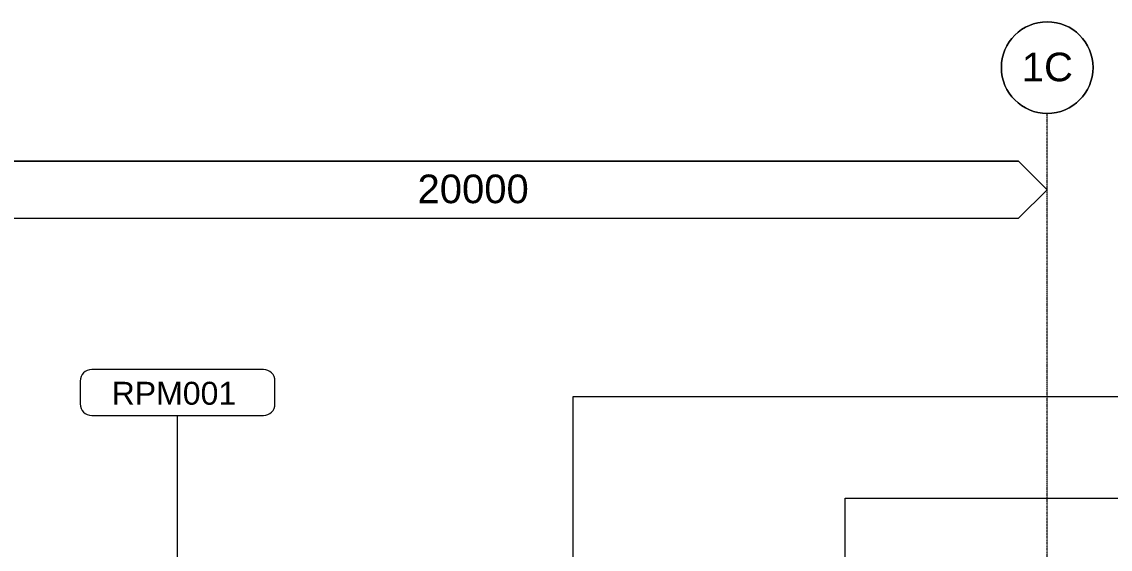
# Model space of a CAD drawing. Header units: millimetres. Extents: x 4237772 to 4686020, y -673 to 29459.
# Drawn here: x 4334778 to 4353782, y 17694 to 26905 of the extents above; entities that cross this region are included whole.
import ezdxf

# ---------------------------------------------------------------- set-up
doc = ezdxf.new("R2010")
doc.units = ezdxf.units.MM
doc.linetypes.add('Grid Line', pattern=[21, 12, -3, 3, -3])
for name, color, linetype, lineweight in [('A-ANNO-NOTE', 131, 'Continuous', 5), ('A-DETL-GENF', 92, 'Continuous', 5), ('A-ROOF-IDEN', 132, 'Continuous', 5), ('G-ANNO-TEXT', 231, 'Continuous', 5), ('S-GRID', 1, 'Continuous', 5), ('S-GRID-IDEN', 1, 'Continuous', 5)]:
    doc.layers.add(name, color=color, linetype=linetype, lineweight=lineweight)
doc.styles.add('Arial', font='arial.ttf', dxfattribs={"height": 500})
doc.styles.add('Arial_2', font='arial.ttf', dxfattribs={"height": 400})

# ---------------------------------------------------------------- blocks, each defined once
blk = doc.blocks.new('Dimension - Grids _2D_ - 1-200-639481-SECTION - GRIDS C4-C5')
at = {"layer": 'A-DETL-GENF'}
for p, q in [((4332182, 24473), (4313182, 24473)), ((4313182, 24473), (4332182, 24473)), ((4332682, 23973), (4332182, 24473)), ((4332682, 23973), (4332182, 24473)), ((4332182, 23473), (4332682, 23973)), ((4332682, 23973), (4332182, 23473)), ((4313182, 23473), (4332182, 23473)), ((4313182, 23473), (4332182, 23473))]:
    blk.add_line(p, q, dxfattribs=at)
blk = doc.blocks.new('Grid - A1-203820-SECTION - GRIDS C4-C5')
at = {"layer": 'S-GRID-IDEN'}
blk.add_circle((4352682, 26105), 800, dxfattribs=at)
for start, end in [(0, 180), (180, 360)]:
    blk.add_arc((4352682, 26105), 800, start, end, dxfattribs=at)
blk = doc.blocks.new('Roof Tag - Roof Tag 17W-1080807-SECTION - GRIDS C4-C5')
at = {"layer": 'A-ROOF-IDEN'}
for p, q in [((4338999, 20831), (4335999, 20831)), ((4335799, 20631), (4335799, 20231)), ((4339199, 20231), (4339199, 20631)), ((4335999, 20031), (4338999, 20031))]:
    blk.add_line(p, q, dxfattribs=at)
for centre, start, end in [((4335999, 20631), 90, 180), ((4338999, 20631), 0, 90), ((4335999, 20231), 180, 270), ((4338999, 20231), 270, 0)]:
    blk.add_arc(centre, 200, start, end, dxfattribs=at)

msp = doc.modelspace()

# ---------------------------------------------------------------- linework, layer by layer
at = {"layer": 'A-ROOF-IDEN'}
msp.add_line((4337499, 17260), (4337499, 20031), dxfattribs=at)
at = {"layer": 'G-ANNO-TEXT', "color": 7}
for p, q in [((4344406, 20361), (4363338, 20361)), ((4344406, 16400), (4344406, 20361)), ((4349154, 18585), (4363338, 18585)), ((4349154, 15372), (4349154, 18585))]:
    msp.add_line(p, q, dxfattribs=at)
at = {"layer": 'S-GRID', "linetype": 'Grid Line'}
msp.add_line((4352682, -610), (4352682, 25305), dxfattribs=at)

# ---------------------------------------------------------------- block references
at = {"layer": 'A-DETL-GENF'}
msp.add_blockref('Dimension - Grids _2D_ - 1-200-639481-SECTION - GRIDS C4-C5', (20000, 0), dxfattribs=at)
at = {"layer": 'A-ROOF-IDEN'}
msp.add_blockref('Roof Tag - Roof Tag 17W-1080807-SECTION - GRIDS C4-C5', (0, 0), dxfattribs=at)
at = {"layer": 'S-GRID-IDEN'}
msp.add_blockref('Grid - A1-203820-SECTION - GRIDS C4-C5', (0, 0), dxfattribs=at)

# ---------------------------------------------------------------- texts
at = {"layer": 'A-ANNO-NOTE', "insert": (4341688, 24237), "char_height": 500, "width": 2324.89, "attachment_point": 1, "style": 'Arial'}
msp.add_mtext('20000', dxfattribs=at)
at = {"layer": 'S-GRID-IDEN', "insert": (4352238, 26366), "char_height": 500, "width": 1074.26, "attachment_point": 1, "style": 'Arial'}
msp.add_mtext('1C', dxfattribs=at)

# ---------------------------------------------------------------- next in the draw order: texts
at = {"layer": 'A-ROOF-IDEN', "insert": (4336348, 20618), "char_height": 400, "width": 2677.64, "attachment_point": 1, "style": 'Arial_2', "bg_fill": 3, "box_fill_scale": 1.25, "bg_fill_color": 256, "bg_fill_true_color": 13158600, "bg_fill_transparency": 0}
msp.add_mtext('RPM001', dxfattribs=at)

doc.saveas('drawing.dxf')
